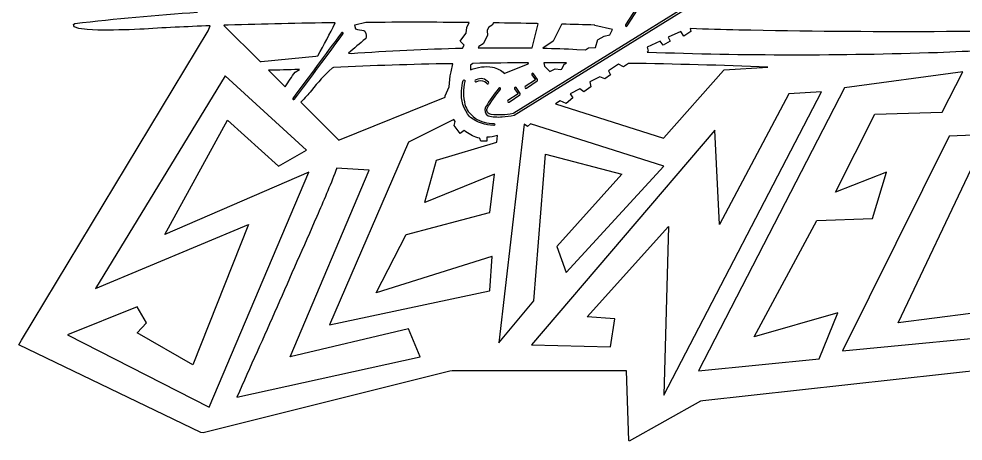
# Model space of a CAD drawing. Extents: x 0.5 to 31.2, y -0.2 to 53.7.
# Drawn here: x 0.46 to 19.78, y 0.95 to 9.59 of the extents above; entities that cross this region are included whole.
import ezdxf

# ---------------------------------------------------------------- set-up
doc = ezdxf.new("R2010")
doc.units = 0
doc.linetypes.add('0', pattern=[0])
doc.layers.add('1', color=7, linetype='0')

msp = doc.modelspace()

# ---------------------------------------------------------------- linework, layer by layer
at = {"layer": '1'}
for points in [[(10.00528, 7.781264, 0.391261), (10.056473, 7.607437, 0.093835), (10.343765, 7.584915, 0.041194), (10.589767, 7.615242), (14.439362, 10.006042, 0.957102), (14.418854, 10.040352), (10.582809, 7.658012), (10.566452, 7.649574, -0.072397), (10.118256, 7.632439), (10.117844, 7.635254, -0.488334), (10.036484, 7.756744, -0.038491), (10.312637, 8.151825, 0.819604), (10.278519, 8.17115, 0.043817)], [(13.156006, 9.913513), (12.870819, 9.46553, 1.022692), (12.905624, 9.445724), (13.188599, 9.890388, 0.951188)], [(4.734721, 9.460189), (4.659317, 9.457649), (4.64711, 9.454552), (5.391373, 8.713348), (5.413755, 8.715089, -0.005941), (6.531356, 8.823869), (6.574647, 8.835907, 0.010664), (6.930619, 9.504768), (6.928053, 9.509583, 0.005085)], [(9.482956, 9.130898), (9.604187, 9.292625), (9.604584, 9.293419), (9.624817, 9.414764), (9.668746, 9.513596, 0.004435), (7.556032, 9.515579), (7.326492, 9.459305), (7.325897, 9.458939), (7.341156, 9.383125, 0.047829), (7.516342, 9.351402, -0.254043), (7.539751, 9.323936, -0.167611), (7.554535, 9.187698), (7.544921, 9.178374, 0.009386), (7.202896, 8.889182), (7.251907, 8.880593, -0.012224), (9.534104, 8.99009), (9.563995, 9.049866)], [(11.082031, 9.487503), (11.061096, 9.492336, 0.002168), (10.170057, 9.507442), (10.137863, 9.459183), (10.072449, 9.421776), (10.071152, 9.420319), (10.037354, 9.356949), (10.03595, 9.353745), (10.046677, 9.24646), (9.955475, 9.079155), (9.869781, 9.025589), (9.868759, 9.024323), (9.855362, 8.99662, -0.006774), (10.95891, 8.995018)], [(11.874496, 8.965233), (12.050293, 8.957375), (12.108887, 8.995567), (12.252228, 9.005058), (12.304565, 9.16626), (12.305984, 9.167358), (12.429382, 9.237694), (12.545425, 9.261314), (12.605362, 9.372452), (12.605225, 9.373802), (12.23941, 9.45533), (12.241256, 9.461792, 0.001527), (11.566929, 9.48069), (11.559219, 9.474365), (11.389221, 9.133194), (11.387115, 9.130287), (11.17743, 8.990486, -0.006042)], [(23.181915, 9.39561, -0.0127), (15.185779, 9.359473, -0.002558), (14.194324, 9.388939), (14.205292, 9.333549), (14.063522, 9.232292), (14.002716, 9.333611), (13.739258, 9.211937), (13.779724, 9.130928), (13.637878, 9.049866), (13.577087, 9.130936), (13.313614, 9.009293), (13.333786, 8.928177), (13.314378, 8.908792, 0.017277), (19.252102, 8.903785, 0.007809), (21.265171, 9.011035, 0.00067), (25.477699, 9.271296), (25.67062, 9.491816, -0.00523)], [(6.093475, 7.942863, 0.004611), (7.090517, 9.28868, 0.826143), (7.054554, 9.304423, -0.002955), (6.058945, 7.961868, 0.840429)], [(6.109694, 8.501366), (6.195862, 8.551582), (6.179993, 8.553909, -0.010425), (5.566528, 8.538918), (5.905975, 8.200882, -0.010532)], [(6.230011, 7.894096), (6.222824, 7.88533), (7.00412, 7.107269), (7.014908, 7.111298), (9.178879, 7.983658), (9.178879, 8.016159), (9.259964, 8.198601), (9.280258, 8.421654), (9.300659, 8.503448), (9.334229, 8.671326), (9.294515, 8.671403, 0.007648), (6.895022, 8.594361), (6.863708, 8.580185, 0.041847), (6.441284, 8.121696, -0.029204)], [(10.877243, 8.66832), (10.882479, 8.689269, 0.002584), (9.745696, 8.67887), (9.697067, 8.638351), (9.697067, 8.544113, -0.139041), (10.148454, 8.602175, -0.147431), (10.388245, 8.471199)], [(11.217778, 8.690109), (11.197662, 8.68895), (11.208527, 8.62001), (11.209076, 8.618111), (11.320557, 8.509422), (11.428528, 8.566772), (11.430847, 8.5672), (11.543915, 8.551819), (11.547745, 8.551476), (11.56395, 8.560928), (11.565796, 8.563698), (11.622253, 8.668594), (11.623413, 8.670441), (11.659506, 8.689651, 0.000965)], [(11.793335, 7.975838), (11.79306, 7.975281), (11.651611, 7.854042), (11.530212, 7.914734), (11.529663, 7.914627), (11.436432, 7.85247), (11.435883, 7.851852), (13.646637, 7.149139), (13.655228, 7.154083), (14.874741, 8.533989), (14.884338, 8.544594), (15.782291, 8.600531, 0.006613), (12.931611, 8.678572), (12.827225, 8.604027), (12.72641, 8.664421), (12.725662, 8.664673), (12.523209, 8.522972), (12.563461, 8.44223), (12.563538, 8.441727), (12.442093, 8.360771), (12.341171, 8.401123), (12.340424, 8.401138), (12.138077, 8.299965), (12.158249, 8.198959), (12.158035, 8.198402), (12.016418, 8.09726), (11.935593, 8.15789), (11.93486, 8.157829), (11.732681, 8.056732)], [(9.64975, 7.694778, 0.039904), (9.7901, 7.555588, 0.129716), (10.179471, 7.44698, -0.845455), (10.171112, 7.408447, -0.164137), (9.697047, 7.571814), (9.67894, 7.588692, -0.204442), (9.512394, 8.113661, -0.055344), (9.546509, 8.329994, -1.019379), (9.581497, 8.308052, 0.124633), (9.583747, 7.833261, 0.071268)], [(10.065826, 8.292435, 0.334502), (9.810346, 8.344271), (9.792343, 8.333618, 0.811596), (9.815491, 8.302032, -0.277156), (9.986938, 8.303841), (10.030045, 8.271584, 1.130152)], [(10.839554, 8.169662), (11.061905, 8.317894, 0.413407), (11.067505, 8.345551), (10.987228, 8.467293, 1.000278), (10.953842, 8.445267), (11.023148, 8.340134), (10.817368, 8.202957, 0.999551)], [(10.668747, 8.054344), (10.462952, 7.91716, 0.999775), (10.485153, 7.883873), (10.707489, 8.032097, 0.413407), (10.713089, 8.059753), (10.632828, 8.181511, 0.999722), (10.599426, 8.159485)], [(10.246201, 7.205246, -0.079755), (10.030151, 7.164871), (10.030151, 7.083862), (9.908508, 7.083969), (9.890045, 7.139389), (9.881882, 7.14566, -0.106258), (9.602493, 7.2789), (9.563995, 7.306808), (9.482971, 7.246033), (9.361313, 7.408249), (9.381577, 7.489212, -0.082309), (9.357025, 7.527054), (9.354202, 7.526581), (8.430832, 7.067139), (8.427338, 7.063477), (6.814499, 3.328354), (10.087616, 4.026138), (10.089905, 4.028427), (10.137146, 4.722992), (10.135696, 4.724335), (7.76384, 3.985489), (8.380524, 5.175842), (8.385406, 5.177826), (10.085297, 5.627243), (10.089844, 5.628952), (10.184753, 6.408783), (8.761658, 5.834152), (8.761322, 5.836029), (8.997421, 6.694061), (8.998856, 6.696564), (10.232208, 7.065948)], [(8.665756, 2.671204), (8.428604, 3.245697), (8.427841, 3.246078), (6.008789, 2.671478), (6.008377, 2.673157), (7.621094, 6.490067), (7.62085, 6.490982), (6.956955, 6.531998), (6.953979, 6.517502), (6.942994, 6.483856, -0.011841), (6.550669, 5.546212, -0.002679), (4.915772, 1.849737)]]:
    msp.add_lwpolyline(points, format="xyb", close=True, dxfattribs=at)
msp.add_lwpolyline([(20.386887, 2.424377), (14.448303, 1.771866), (14.403198, 1.764114), (12.940292, 0.947464), (12.937393, 0.962006), (12.890442, 2.383682), (9.321274, 2.383682), (9.273865, 2.381424), (4.223999, 1.115524), (4.178238, 1.122742), (0.455612, 2.916718), (0.512527, 3.015167), (4.327316, 9.344963), (4.371765, 9.447371, 0.007217), (2.929007, 9.375213, -0.014264), (2.071502, 9.360229), (1.853058, 9.370453), (1.685303, 9.391373), (1.585907, 9.425117), (1.572464, 9.473808), (1.59918, 9.493659, -0.012789), (4.10759, 9.726386)], format="xyb", dxfattribs=at)
for points in [[(16.830307, 2.630112), (17.210052, 3.574783), (15.50119, 3.081909), (16.782852, 5.464127), (17.922089, 5.505188), (18.206909, 6.44986), (17.162598, 6.039154), (17.969559, 7.640984), (19.34613, 7.682045), (19.773361, 8.50351), (17.352463, 8.174919), (14.361969, 2.383682)], [(1.450562, 3.122971), (4.34613, 1.644348), (6.387268, 6.44986), (3.444244, 5.176636), (4.725876, 7.517761), (5.770187, 6.573105), (6.339813, 6.901672), (4.678406, 8.421371), (2.020187, 4.067657), (5.153107, 5.382004), (4.013855, 2.506866), (2.874619, 3.164063), (3.064484, 3.369431), (2.874619, 3.698013)], [(12.083466, 3.49263), (13.744873, 5.340912), (13.649933, 1.890808), (16.877777, 8.092781), (16.213226, 8.051712), (14.789154, 5.382004), (14.694244, 7.312393), (10.944244, 2.917618), (12.558151, 2.876541), (12.653107, 3.451553)], [(10.797134, 7.435883), (10.279678, 2.958694), (10.991714, 3.821213), (11.22905, 6.819519), (12.795502, 6.408783), (11.466385, 4.930176), (11.65625, 4.396255), (13.649933, 6.573105), (10.921982, 7.438599), (10.86113, 7.387878)], [(17.304993, 2.794388), (21.149948, 3.164063), (21.482224, 4.067657), (20.532852, 4.437317), (20.675247, 3.656906), (18.444244, 3.369431), (20.010666, 6.655228), (21.434738, 6.655228), (21.054993, 5.998062), (22.051849, 6.121292), (22.47905, 7.312393), (19.488541, 7.189194)]]:
    msp.add_lwpolyline(points, close=True, dxfattribs=at)

doc.saveas('drawing.dxf')
